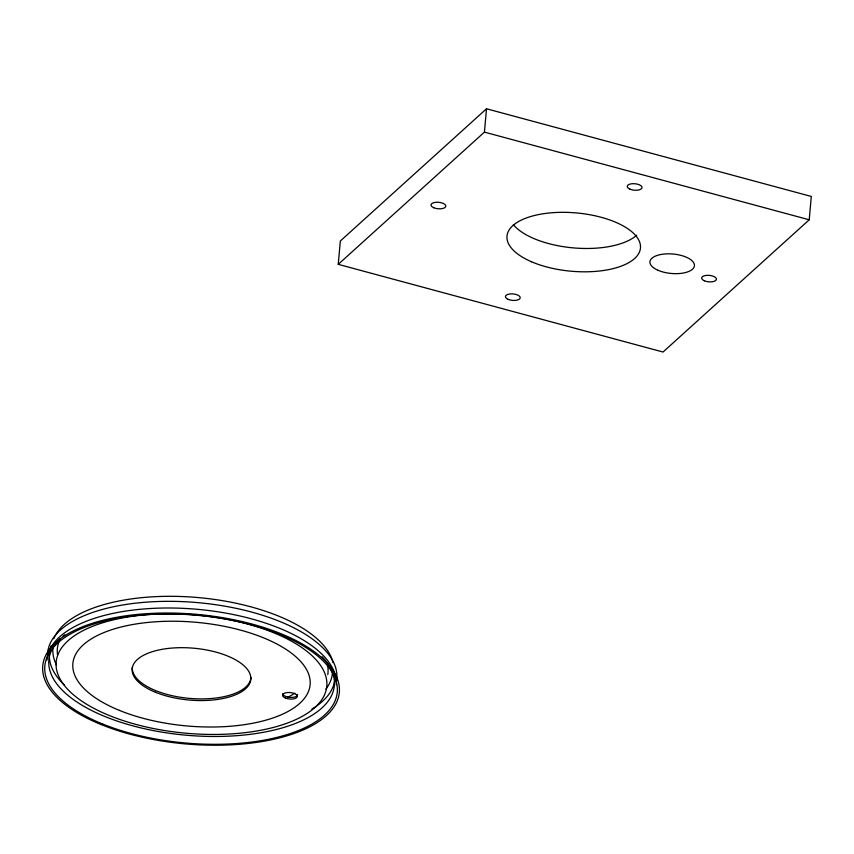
<?xml version="1.0" encoding="UTF-8"?>
<svg xmlns="http://www.w3.org/2000/svg" width="854" height="854" viewBox="0 0 854 854"><rect width="100%" height="100%" fill="white"/><g stroke="black" fill="none" stroke-linecap="round" stroke-linejoin="round"><path stroke-width="1.28" d="M338.248 264.345L340.33 240.999L486.513 108.768L811.3 196.452L809.218 219.798L663.035 352.029L338.248 264.345L484.431 132.114L486.513 108.768M484.431 132.114L809.218 219.798M636.71 235.17A66.996 29.26 5.1 0 1 573.792 247.927A66.996 29.26 5.1 0 1 513.371 224.634M208.824 616.332A135.85 59.342 5.1 0 1 303.778 715.492A135.85 59.342 5.1 0 1 73.497 694.836A135.85 59.342 5.1 0 1 184.944 614.186M188.926 614.421A135.85 59.342 5.1 0 1 204.864 615.851M334.458 682.026A143.301 62.588 5.1 0 1 311.891 709.076M64.242 684.865A143.301 62.588 5.1 0 1 51.357 645.539M334.971 674.671A143.301 62.588 5.1 0 1 334.96 678.375M322.107 656.737A143.301 62.588 5.1 0 1 192.449 735.7A143.301 62.588 5.1 0 1 60.399 638.557M63.036 636.209A143.301 62.588 5.1 0 1 64.84 634.768M336.743 679.378A145.159 63.409 5.1 0 1 336.348 681.844M47.536 655.925A145.159 63.409 5.1 0 1 193.762 602.294A145.159 63.409 5.1 0 1 336.85 678.14M47.002 660.099A145.159 63.409 5.1 0 1 196.004 609.19A145.159 63.409 5.1 0 1 336.262 684.801M53.813 638.749A141.433 61.776 5.1 0 1 54.848 636.433M55.446 635.28A141.433 61.776 5.1 0 1 201.234 597.853A141.433 61.776 5.1 0 1 332.996 662.587M57.57 655.082A135.85 59.342 5.1 0 1 59.15 641.215M327.776 666.483A135.85 59.342 5.1 0 1 327.765 674.66M332.452 672.717A140.291 61.274 5.1 0 1 325.908 689.05M56.567 665.074A140.291 61.274 5.1 0 1 53.172 646.457M294.811 693.192A119.101 52.03 5.1 0 1 287.531 697.419M250.969 677.521A59.556 26.015 5.1 0 1 189.834 698.412A59.556 26.015 5.1 0 1 132.295 667.39M297.491 694.441A7.44 3.256 5.1 0 1 290.584 697.419A7.44 3.256 5.1 0 1 282.685 693.811M629.953 189.161A7.44 3.256 5.1 0 0 641.962 188.019A7.44 3.256 5.1 0 0 632.013 183.727A7.44 3.256 5.1 0 0 629.953 189.161M704.369 280.795A7.44 3.256 5.1 0 0 716.378 279.653A7.44 3.256 5.1 0 0 706.429 275.362A7.44 3.256 5.1 0 0 704.369 280.795M508.13 299.359A7.44 3.256 5.1 0 0 520.139 298.217A7.44 3.256 5.1 0 0 510.19 293.925A7.44 3.256 5.1 0 0 508.13 299.359M433.715 207.725A7.44 3.256 5.1 0 0 445.724 206.583A7.44 3.256 5.1 0 0 435.775 202.291A7.44 3.256 5.1 0 0 433.715 207.725M531.498 261.762A66.996 29.26 5.1 0 0 639.646 251.535A66.996 29.26 5.1 0 0 550.051 212.913A66.996 29.26 5.1 0 0 531.498 261.762M658.103 270.312A22.332 9.757 5.1 0 0 694.153 266.896A22.332 9.757 5.1 0 0 664.295 254.022A22.332 9.757 5.1 0 0 658.103 270.312M102.245 723.85A146.803 64.125 5.1 0 0 336.166 697.825A146.803 64.125 5.1 0 0 134.697 615.691A146.803 64.125 5.1 0 0 102.245 723.85M100.985 724.491A148.884 65.032 5.1 0 0 338.216 698.092A148.884 65.032 5.1 0 0 133.907 614.795A148.884 65.032 5.1 0 0 100.985 724.491M119.443 710.411A119.101 52.03 5.1 0 0 309.233 689.295A119.101 52.03 5.1 0 0 145.778 622.651A119.101 52.03 5.1 0 0 119.443 710.411M155.46 692.263A59.556 26.015 5.1 0 0 250.361 681.705A59.556 26.015 5.1 0 0 168.633 648.389A59.556 26.015 5.1 0 0 155.46 692.263M285.428 698.06A7.44 3.256 5.1 0 0 297.299 696.747A7.44 3.256 5.1 0 0 287.083 692.573A7.44 3.256 5.1 0 0 285.428 698.06"/></g></svg>
